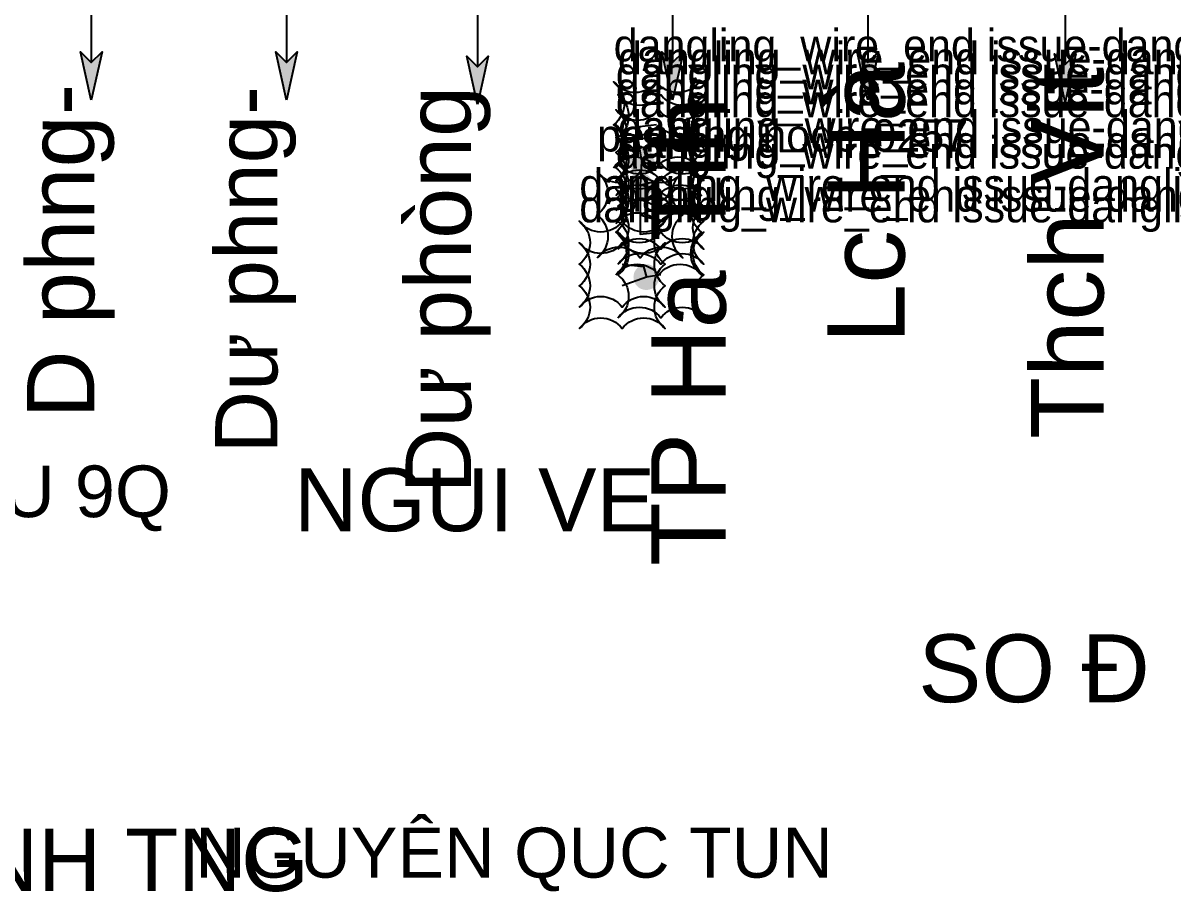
# Model space of a CAD drawing. Header units: millimetres. Extents: x -274 to 321, y 3 to 213.
# Drawn here: x 145.2 to 198.8, y 3.6 to 44.1 of the extents above; entities that cross this region are included whole.
import ezdxf

# ---------------------------------------------------------------- set-up
doc = ezdxf.new("R2010")
doc.units = ezdxf.units.MM
doc.layers.add('AI_REVIEW', color=2, linetype='Continuous')
doc.layers.add('TEXT', color=7, linetype='Continuous')
doc.layers.add('SLD_OTHER', color=7, linetype='Continuous', lineweight=25)
doc.layers.add('SYM_PORTS', color=8, linetype='Continuous', plot=False)
doc.styles.add('SLD_TEXT', font='arial.ttf')

# ---------------------------------------------------------------- blocks, each defined once
blk = doc.blocks.new('SYM_LINE_FEEDER_ARROW')
blk.add_hatch(color=7).paths.add_polyline_path([(0, -3), (-0.5, -0.75), (0, -1.25), (0.5, -0.75)])
at = {"lineweight": 25}
blk.add_lwpolyline([(0, 3), (0, -1.25)], dxfattribs=at)
blk.add_lwpolyline([(0, -3), (-0.5, -0.75), (0, -1.25), (0.5, -0.75)], close=True, dxfattribs=at)
at = {"layer": 'SYM_PORTS'}
blk.add_point((0, 3), dxfattribs=at)
blk.add_attdef('LINE_NAME', (1.5, 0), '', height=2)

msp = doc.modelspace()

# ---------------------------------------------------------------- hatches: boundary and pattern name
at = {"layer": 'SLD_OTHER'}
h = msp.add_hatch(color=7, dxfattribs=at)
edge = h.paths.add_edge_path()
edge.add_arc((174, 37.7), 0.6, 0, 360)
h = msp.add_hatch(color=7, dxfattribs=at)
edge = h.paths.add_edge_path()
edge.add_arc((173.933, 36.567), 0.6, 0, 360)
h = msp.add_hatch(color=7, dxfattribs=at)
edge = h.paths.add_edge_path()
edge.add_arc((174.225, 32.3), 0.6, 0, 360)

# ---------------------------------------------------------------- linework, layer by layer
at = {"layer": 'AI_REVIEW'}
for points in [[(172.7, 37.4, -0.5), (174.7, 37.4, -0.5), (176.7, 37.4, -0.5), (176.7, 39.4, -0.5), (176.7, 41.4, -0.5), (174.7, 41.4, -0.5), (172.7, 41.4, -0.5), (172.7, 39.4, -0.5)], [(172.9, 36.8, -0.5), (174.9, 36.8, -0.5), (176.9, 36.8, -0.5), (176.9, 38.8, -0.5), (176.9, 40.8, -0.5), (174.9, 40.8, -0.5), (172.9, 40.8, -0.5), (172.9, 38.8, -0.5)], [(172.8, 36.1, -0.5), (174.8, 36.1, -0.5), (176.8, 36.1, -0.5), (176.8, 38.1, -0.5), (176.8, 40.1, -0.5), (174.8, 40.1, -0.5), (172.8, 40.1, -0.5), (172.8, 38.1, -0.5)], [(172.8, 35.4, -0.5), (174.8, 35.4, -0.5), (176.8, 35.4, -0.5), (176.8, 37.4, -0.5), (176.8, 39.4, -0.5), (174.8, 39.4, -0.5), (172.8, 39.4, -0.5), (172.8, 37.4, -0.5)], [(172.8, 34.8, -0.5), (174.8, 34.8, -0.5), (176.8, 34.8, -0.5), (176.8, 36.8, -0.5), (176.8, 38.8, -0.5), (174.8, 38.8, -0.5), (172.8, 38.8, -0.5), (172.8, 36.8, -0.5)], [(172.9, 33.6, -0.5), (174.9, 33.6, -0.5), (176.9, 33.6, -0.5), (176.9, 35.6, -0.5), (176.9, 37.6, -0.5), (174.9, 37.6, -0.5), (172.9, 37.6, -0.5), (172.9, 35.6, -0.5)], [(171.933, 33.2, -0.5), (173.933, 33.2, -0.5), (175.933, 33.2, -0.5), (175.933, 35.2, -0.5), (175.933, 37.2, -0.5), (173.933, 37.2, -0.5), (171.933, 37.2, -0.5), (171.933, 35.2, -0.5)], [(172.9, 32.9, -0.5), (174.9, 32.9, -0.5), (176.9, 32.9, -0.5), (176.9, 34.9, -0.5), (176.9, 36.9, -0.5), (174.9, 36.9, -0.5), (172.9, 36.9, -0.5), (172.9, 34.9, -0.5)], [(172.8, 32.4, -0.5), (174.8, 32.4, -0.5), (176.8, 32.4, -0.5), (176.8, 34.4, -0.5), (176.8, 36.4, -0.5), (174.8, 36.4, -0.5), (172.8, 36.4, -0.5), (172.8, 34.4, -0.5)], [(171.1, 30.9, -0.5), (173.1, 30.9, -0.5), (175.1, 30.9, -0.5), (175.1, 32.9, -0.5), (175.1, 34.9, -0.5), (173.1, 34.9, -0.5), (171.1, 34.9, -0.5), (171.1, 32.9, -0.5)], [(172.9, 30.4, -0.5), (174.9, 30.4, -0.5), (176.9, 30.4, -0.5), (176.9, 32.4, -0.5), (176.9, 34.4, -0.5), (174.9, 34.4, -0.5), (172.9, 34.4, -0.5), (172.9, 32.4, -0.5)], [(171.1, 29.9, -0.5), (173.1, 29.9, -0.5), (175.1, 29.9, -0.5), (175.1, 31.9, -0.5), (175.1, 33.9, -0.5), (173.1, 33.9, -0.5), (171.1, 33.9, -0.5), (171.1, 31.9, -0.5)]]:
    msp.add_lwpolyline(points, format="xyb", close=True, dxfattribs=at)
at = {"layer": 'SLD_OTHER'}
for points in [[(174.7, 39.4), (173.9, 39.3), (173.833, 38.767)], [(173.833, 38.767), (174.9, 38.8)], [(173.833, 38.767), (174, 37.7)], [(174.8, 38.1), (174, 37.7)], [(174, 37.7), (173.933, 36.567)], [(174, 37.7), (174.8, 37.4)], [(174.8, 36.8), (173.933, 36.567)], [(173.933, 36.567), (173.933, 35.2)], [(174.9, 35.6), (173.933, 35.2)], [(173.933, 35.2), (173.933, 34.3), (174.8, 34.4)], [(173.933, 35.2), (174.9, 34.9)], [(173.1, 32.9), (174.1, 32.8), (174.225, 32.3)], [(174.225, 32.3), (173.1, 31.9)], [(174.9, 32.4), (174.225, 32.3)]]:
    msp.add_lwpolyline(points, dxfattribs=at)

# ---------------------------------------------------------------- block references
for p in [(148.35, 43.55), (157.45, 43.55), (166.35, 43.35), (175.45, 43.55), (184.55, 43.55), (193.75, 43.45)]:
    msp.add_blockref('SYM_LINE_FEEDER_ARROW', p, dxfattribs=at)

# ---------------------------------------------------------------- texts
at = {"layer": 'AI_REVIEW', "char_height": 1.5, "attachment_point": 7}
for s, insert in [('dangling_wire_end issue-dangling-wire-0830-0', (172.7, 41.9)), ('dangling_wire_end issue-dangling-wire-0821-1', (172.9, 41.3)), ('dangling_wire_end issue-dangling-wire-0831-0', (172.8, 40.6)), ('dangling_wire_end issue-dangling-wire-0827-1', (172.8, 39.9)), ('dangling_wire_end issue-dangling-wire-0832-0', (172.8, 39.3)), ('pending node-0257', (171.933, 37.7)), ('dangling_wire_end issue-dangling-wire-0833-0', (172.9, 38.1)), ('dangling_wire_end issue-dangling-wire-0825-1', (172.9, 37.4)), ('dangling_wire_end issue-dangling-wire-0824-1', (172.8, 36.9)), ('dangling_wire_end issue-dangling-wire-0819-0', (171.1, 35.4)), ('dangling_wire_end issue-dangling-wire-0834-0', (172.9, 34.9)), ('dangling_wire_end issue-dangling-wire-0828-1', (171.1, 34.4))]:
    msp.add_mtext(s, dxfattribs=dict(at, insert=insert))
at = {"layer": 'TEXT', "attachment_point": 7, "rotation": 90, "style": 'SLD_TEXT'}
for s, insert, char_height in [('Lc Hà', (186.312, 29.196), 3.592), ('Thch Vit', (195.585, 24.757), 3.3854), ('D phng-', (149.436, 25.723), 3.1355), ('Dư phng-', (157.901, 24.075), 2.9014), ('Dư phòng', (166.973, 22.212), 3.0558), ('TP Ha Tih', (177.977, 18.844), 3.4775)]:
    msp.add_mtext(s, dxfattribs=dict(at, insert=insert, char_height=char_height))
at = {"layer": 'TEXT', "attachment_point": 7, "style": 'SLD_TEXT'}
for s, insert, char_height in [('TR. PHNG BU 9Q', (125, 20.455), 2.40508), ('NGUI VE', (157.8, 20.419), 2.9315), ('SO Đ NHT TH TRM 110 HÀ TNH (E18.1)', (186.9, 11.54), 3.16092), ('NGUYÊN QUC TUN', (153.2, 3.675), 2.33498), ('MAI THANH TNG', (126.5, 3.648), 2.90329)]:
    msp.add_mtext(s, dxfattribs=dict(at, insert=insert, char_height=char_height))

doc.saveas('drawing.dxf')
